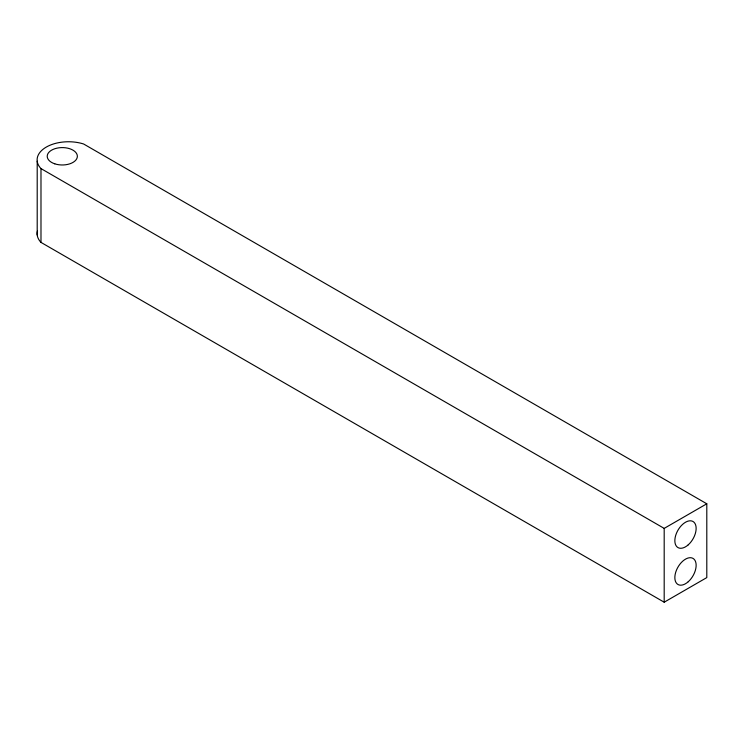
<?xml version="1.0" encoding="UTF-8"?>
<svg xmlns="http://www.w3.org/2000/svg" width="744" height="744" viewBox="0 0 744 744"><rect width="100%" height="100%" fill="white"/><g stroke="black" fill="none" stroke-linecap="round" stroke-linejoin="round"><path stroke-width="1.12" d="M706.8 503.79L83.598 143.983A31.388 18.116 0 0 0 46.314 147.061A31.388 18.116 0 0 0 40.985 168.59L664.187 528.389L706.8 503.79L706.8 577.595L664.187 602.203L40.985 242.395A31.388 18.116 0 0 1 37.433 231.124M664.187 528.389L664.187 602.203M40.985 168.59L40.985 242.395M37.2 161.188L37.2 234.992M54.758 163.82A15.066 8.696 0 0 0 77.357 156.287A15.066 8.696 0 0 0 54.758 148.754A15.066 8.696 0 0 0 54.758 163.82M688.246 544.831A15.066 8.696 -60 0 0 693.027 521.498A15.066 8.696 -60 0 0 675.208 537.298A15.066 8.696 -60 0 0 688.246 544.831M688.246 581.734A15.066 8.696 -60 0 0 693.027 558.4A15.066 8.696 -60 0 0 675.208 574.201A15.066 8.696 -60 0 0 688.246 581.734"/></g></svg>
